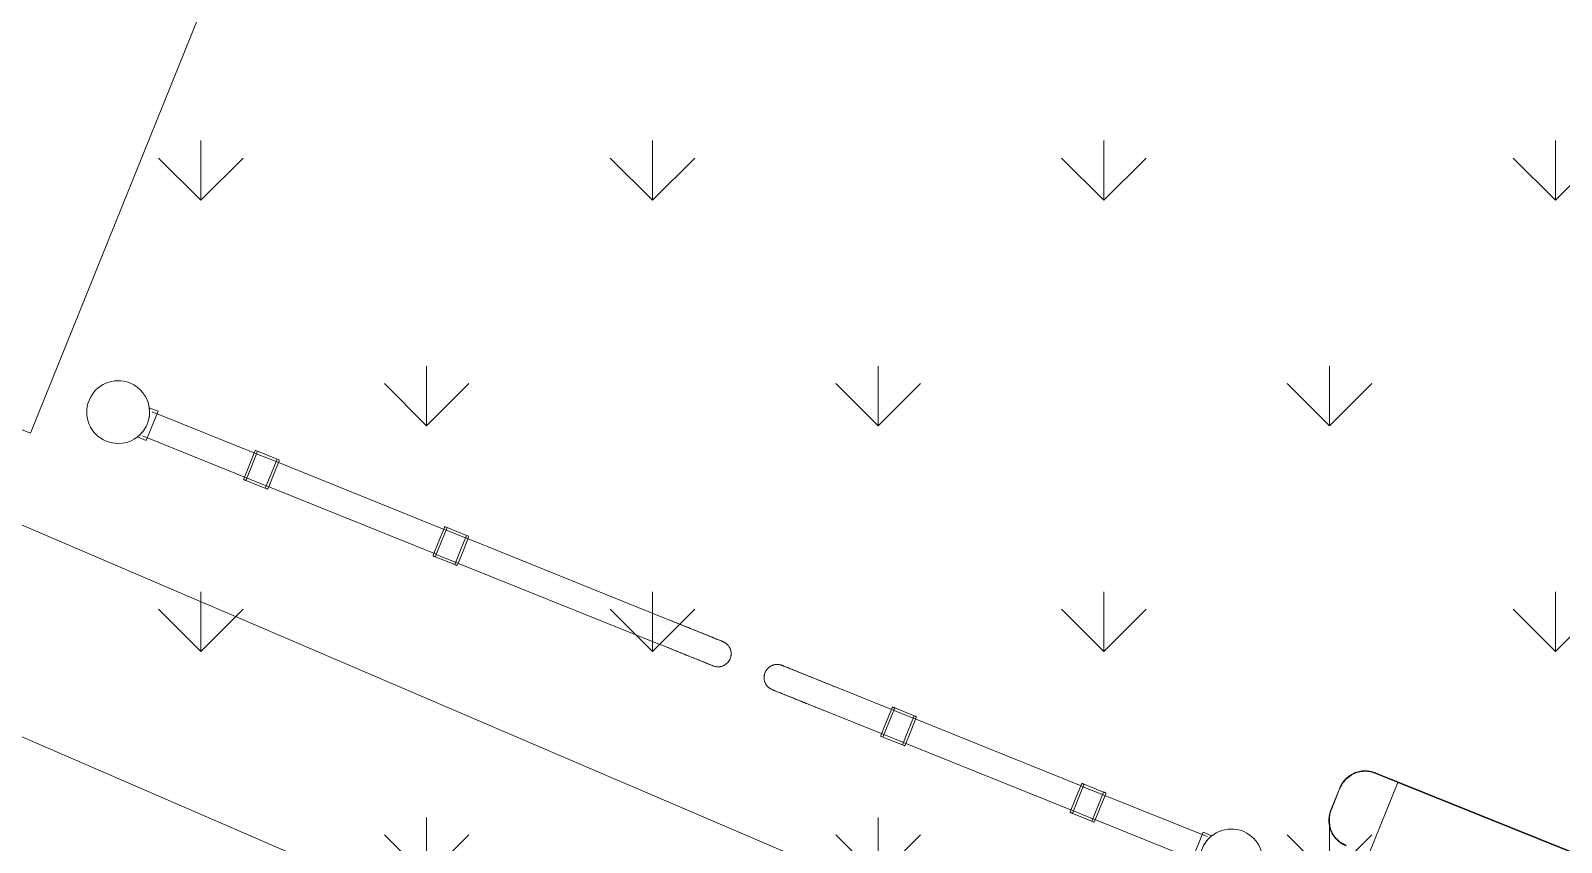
# Model space of a CAD drawing. Header units: millimetres. Extents: x -584918 to 2941280, y 3000189 to 4229862.
# Drawn here: x -451358 to -448435, y 3691053 to 3692604 of the extents above; entities that cross this region are included whole.
import ezdxf

# ---------------------------------------------------------------- set-up
doc = ezdxf.new("R2010")
doc.units = ezdxf.units.MM
for name, color, linetype, lineweight in [('Линии', 7, 'Continuous', 0), ('Оборудование', 7, 'Continuous', 0), ('Охранная сигнализация', 7, 'Continuous', 0), ('экспертиза ДУ', 1, 'Continuous', 0), ('экспертиза условные обозначения', 1, 'Continuous', 0)]:
    doc.layers.add(name, color=color, linetype=linetype, lineweight=lineweight)

# ---------------------------------------------------------------- blocks, each defined once
blk = doc.blocks.new('Speedlane_Compact - Standard-6472226-АР Этаж 01')
at = {"lineweight": 9}
for p, q in [((-138.6, 596.1), (-137.2, 596.7)), ((-79, 599.8), (-121, 599.8)), ((-79, 599.3), (-121, 599.3)), ((-26, 547.9), (-26, 548.1)), ((-26, 500.9), (-26, 547.9)), ((-25.5, 546.9), (-25, 547)), ((-25, 546.7), (-25.5, 546.7)), ((-25.1, 540.6), (-25.1, 547)), ((-25, 547), (-25, 547.7)), ((-25, 500.9), (-25, 547.7)), ((-25, 539.1), (-25, 547.2)), ((-25, 546.7), (-25, 547)), ((-25, 539.1), (-25, 546.7)), ((-174, 500.9), (-26, 500.9)), ((-26, 500.9), (-26, -501.1)), ((-25.1, 502.6), (-25.1, 504.5)), ((-25, 500.9), (-25, 505.3)), ((-25, 503.3), (-25, 505.3)), ((-25, 500.9), (-25, -501.1)), ((-24.9, 514.3), (-24.9, 503.8)), ((-24.9, 514.3), (-24.9, 514.3))]:
    blk.add_line(p, q, dxfattribs=at)
at = {"lineweight": 9, "flags": 128}
for points in [[(-174.8, 550.2), (-173.5, 559.2), (-170.6, 567.9), (-166.3, 575.7), (-160.7, 582.7), (-153.8, 588.6), (-145.9, 593.3)], [(-121, 599.3), (-121, 599.5), (-121, 599.8)], [(-79, 599.3), (-79, 599.5), (-79, 599.8)], [(-25.2, 550.2), (-26.5, 559.3), (-29.4, 567.9), (-33.7, 575.7), (-39.3, 582.7), (-46.2, 588.6), (-54.1, 593.3)], [(-25, 548), (-25.5, 548), (-26, 548.1)], [(-26, 547.9), (-25.5, 547.8), (-25, 547.7)], [(-26, 500.9), (-25.5, 500.9), (-25, 500.9)]]:
    blk.add_lwpolyline(points, dxfattribs=at)
at = {"lineweight": 9}
blk.add_ellipse((-78.9, 545.6), major_axis=(35.2, 42.4), ratio=0.960837, start_param=5.425185, end_param=5.429043, dxfattribs=at)
for points, knots in [([(-121, 599.8), (-124.5, 599.8), (-131.6, 599.2), (-141.8, 596.3), (-151.3, 591.6), (-162.2, 583.1), (-172.2, 568.7), (-175, 554.9), (-175, 548)], [-1, -1, -1, -1, -0.875, -0.75, -0.625, -0.5, -0.25, 0, 0, 0, 0]), ([(-175, 547.2), (-175, 550.1), (-174.6, 554.5), (-173.4, 560.1), (-171.7, 565.7), (-168.7, 572.3), (-163.4, 580.3), (-155.8, 587.8), (-148.9, 592.2), (-145, 594), (-144.6, 594.2)], [-1, -1, -1, -1, -0.8928571, -0.8392857, -0.7857143, -0.6785714, -0.5714286, -0.4285714, -0.2857143, -0.2713756, -0.2713756, -0.2713756, -0.2713756]), ([(-155.8, 587.2), (-157, 586.2), (-160.8, 582.9), (-166.3, 576.5), (-173, 564.3), (-175, 553.9), (-175, 547)], [0.4435039, 0.4435039, 0.4435039, 0.4435039, 0.5, 0.625, 0.75, 1, 1, 1, 1]), ([(-121, 599.3), (-125, 599.3), (-132.9, 598.4), (-144.3, 594.7), (-154.5, 588.7), (-161.1, 582.3), (-165.2, 577), (-167.6, 573.2), (-169.5, 569.4), (-171.1, 565.3), (-172.4, 561.1), (-173.6, 555.5), (-174, 551.1), (-174, 548.1)], [0, 0, 0, 0, 0.142857, 0.285714, 0.428571, 0.571429, 0.625, 0.678571, 0.732143, 0.785714, 0.839286, 0.892857, 1, 1, 1, 1]), ([(-156.5, 586.5), (-157.4, 585.7), (-159.3, 584.1), (-161.1, 582.3), (-161.9, 581.3)], [-0.54441724, -0.54441724, -0.54441724, -0.54441724, -0.5, -0.45367915, -0.45367915, -0.45367915, -0.45367915]), ([(-147.7, 592.5), (-148.9, 591.9), (-150.7, 590.8), (-152.4, 589.7), (-153, 589.3)], [0.32836214, 0.32836214, 0.32836214, 0.32836214, 0.375, 0.4012223, 0.4012223, 0.4012223, 0.4012223]), ([(-149.2, 591.5), (-149.8, 591.2), (-150.8, 590.6), (-151.8, 589.9), (-152.1, 589.7)], [-0.6512844, -0.6512844, -0.6512844, -0.6512844, -0.625, -0.60952755, -0.60952755, -0.60952755, -0.60952755]), ([(-25, 548), (-25, 554.9), (-27.1, 565.3), (-33.8, 577.4), (-40.5, 585.2), (-48.7, 591.6), (-58.2, 596.3), (-68.4, 599.2), (-75.5, 599.8), (-79, 599.8)], [-1, -1, -1, -1, -0.75, -0.625, -0.5, -0.375, -0.25, -0.125, 0, 0, 0, 0]), ([(-26, 548.1), (-26, 552.1), (-26.9, 559.8), (-30.8, 570.9), (-37.1, 580.7), (-43.8, 587.1), (-49.4, 590.9), (-53.2, 593.1), (-57.2, 595), (-61.4, 596.5), (-65.7, 597.8), (-71.5, 598.9), (-76, 599.3), (-79, 599.3)], [0, 0, 0, 0, 0.142857, 0.285714, 0.428571, 0.571429, 0.625, 0.678571, 0.732143, 0.785714, 0.839286, 0.892857, 1, 1, 1, 1]), ([(-65.5, 597.6), (-65, 597.5), (-63.4, 597.1), (-61.7, 596.6), (-60.6, 596.2)], [-0.85714286, -0.85714286, -0.85714286, -0.85714286, -0.83928571, -0.79630852, -0.79630852, -0.79630852, -0.79630852]), ([(-54.3, 593.7), (-53.5, 593.3), (-51.3, 592.2), (-47.9, 590.1), (-42.5, 586.1), (-36, 579.6), (-29.8, 569.8), (-25.9, 558.8), (-25, 551.1), (-25, 547.2)], [-0.7142857, -0.7142857, -0.7142857, -0.7142857, -0.6785714, -0.625, -0.5714286, -0.4285714, -0.2857143, -0.1428571, 0, 0, 0, 0]), ([(-47.1, 589.3), (-47.7, 589.7), (-49.3, 590.8), (-51.1, 591.8), (-52.2, 592.5)], [0.59896493, 0.59896493, 0.59896493, 0.59896493, 0.625, 0.67154023, 0.67154023, 0.67154023, 0.67154023]), ([(-25, 547), (-25, 553.9), (-27.7, 567.8), (-36.6, 580.7), (-43, 586.3), (-44.3, 587.2)], [0, 0, 0, 0, 0.25, 0.5, 0.556955, 0.556955, 0.556955, 0.556955]), ([(-38.1, 581.3), (-38.9, 582.3), (-40.7, 584.1), (-42.6, 585.7), (-43.5, 586.5)], [-0.54643684, -0.54643684, -0.54643684, -0.54643684, -0.5, -0.45521463, -0.45521463, -0.45521463, -0.45521463]), ([(-163.2, 579.8), (-164.2, 578.7), (-167.2, 574.7), (-171.2, 567.4), (-174.2, 557.4), (-174.9, 550.6), (-174.9, 547)], [-0.4297895, -0.4297895, -0.4297895, -0.4297895, -0.375, -0.25, -0.125, 0, 0, 0, 0]), ([(-25.1, 547), (-25.1, 550.6), (-25.8, 557.4), (-28.8, 567.4), (-32.8, 574.7), (-35.8, 578.7), (-36.8, 579.8)], [-1, -1, -1, -1, -0.875, -0.75, -0.625, -0.5703222, -0.5703222, -0.5703222, -0.5703222])]:
    blk.add_open_spline(points, degree=3, knots=knots, dxfattribs=at)
for points in [[(-139.8, 595.9), (-140.5, 595.7), (-141.1, 595.5), (-141.8, 595.2)], [(-139.4, 596.2), (-137.8, 596.8), (-136.2, 597.2), (-134.6, 597.6)], [(-58.2, 595.2), (-58.9, 595.5), (-59.5, 595.7), (-60.2, 595.9)], [(-48.9, 590.4), (-49.6, 590.8), (-50.2, 591.2), (-50.8, 591.5)], [(-25.1, 547), (-25.1, 547.1), (-25.2, 547.2), (-25.4, 547.3), (-25.5, 547.4)], [(-25.9, 502.7), (-25.8, 502.7), (-25.7, 502.7), (-25.6, 502.7)], [(-25.9, 501.3), (-25.8, 501.5), (-25.7, 501.6), (-25.5, 501.7)]]:
    blk.add_open_spline(points, degree=3, dxfattribs=at)
blk = doc.blocks.new('ДОСТУП_МГН_Турникет_Калитка_saloon_40 - Створка шириной 1200мм-V59-АР Этаж 01')
at = {"layer": 'Оборудование'}
for p, q in [((-30, -52), (-30, -70)), ((30, -70), (30, -52)), ((30, -70), (-30, -70)), ((-25, -60), (-25, -315)), ((25, -274.7), (25, -60)), ((0, -275), (-30, -275)), ((-30, -275), (-30, -315)), ((0, -270), (-28.5, -270)), ((-28.5, -270), (-28.5, -270)), ((28.5, -270), (0, -270)), ((30, -275), (0, -275)), ((25, -315), (25, -275)), ((28.5, -270), (28.5, -270)), ((30, -315), (30, -275)), ((0, -315), (-30, -315)), ((0, -320), (-28.5, -320)), ((-28.5, -320), (-27.5, -320)), ((-25, -315.3), (-25, -664.7)), ((30, -315), (0, -315)), ((28.5, -320), (0, -320)), ((25, -664.7), (25, -315.3)), ((27.5, -320), (28.5, -320)), ((0, -665), (-30, -665)), ((-30, -665), (-30, -705)), ((0, -660), (-28.5, -660)), ((-28.5, -660), (-27.5, -660)), ((-25, -665), (-25, -1125)), ((28.5, -660), (0, -660)), ((30, -665), (0, -665)), ((25, -705), (25, -665)), ((27.5, -660), (28.5, -660)), ((30, -705), (30, -665)), ((0, -705), (-30, -705)), ((0, -710), (-28.5, -710)), ((-28.5, -710), (-28.5, -710)), ((30, -705), (0, -705)), ((28.5, -710), (0, -710)), ((25, -1125), (25, -705.3)), ((28.5, -710), (28.5, -710))]:
    blk.add_line(p, q, dxfattribs=at)
at = {"layer": 'Оборудование', "flags": 128}
for points in [[(-25, -1125), (-25, -1129.4), (-25, -1133.8), (-25, -1138.2), (-25, -1142.5), (-25, -1146.9), (-25, -1151.1), (-25, -1155.4), (-25, -1159.6), (-25, -1163.8), (-25, -1167.8), (-25, -1171.9), (-25, -1175.8), (-25, -1179.7), (-25, -1183.4), (-25, -1187.1), (-25, -1190.7), (-25, -1194.2), (-25, -1197.5), (-25, -1200.8), (-25, -1203.9), (-25, -1206.9), (-25, -1209.8), (-25, -1212.5), (-25, -1215.1), (-25, -1217.6), (-25, -1219.9), (-25, -1222), (-25, -1224), (-25, -1225.8), (-25, -1227.5), (-25, -1229), (-25, -1230.4), (-25, -1231.6), (-25, -1232.6), (-25, -1233.4), (-25, -1234.1), (-25, -1234.5), (-25, -1234.9), (-25, -1235), (-25, -1235)], [(-25, -1235), (-25, -1234.9), (-25, -1234.6), (-25, -1234.2), (-25, -1233.6), (-25, -1232.8), (-25, -1231.8), (-25, -1230.7), (-25, -1229.4), (-25, -1227.9), (-25, -1226.3), (-25, -1224.5), (-25, -1222.6), (-25, -1220.5), (-25, -1218.2), (-25, -1215.8), (-25, -1213.2), (-25, -1210.5), (-25, -1207.7), (-25, -1204.7), (-25, -1201.6), (-25, -1198.4), (-25, -1195.1), (-25, -1191.6), (-25, -1188.1), (-25, -1184.4), (-25, -1180.7), (-25, -1176.8), (-25, -1172.9), (-25, -1168.9), (-25, -1164.9), (-25, -1160.7), (-25, -1156.5), (-25, -1152.3), (-25, -1148), (-25, -1143.7), (-25, -1139.3), (-25, -1135), (-25, -1130.6), (-25, -1126.2), (-25, -1125)], [(25, -1125), (25, -1129.4), (25, -1133.8), (25, -1138.2), (25, -1142.5), (25, -1146.9), (25, -1151.1), (25, -1155.4), (25, -1159.6), (25, -1163.8), (25, -1167.8), (25, -1171.9), (25, -1175.8), (25, -1179.7), (25, -1183.4), (25, -1187.1), (25, -1190.7), (25, -1194.2), (25, -1197.5), (25, -1200.8), (25, -1203.9), (25, -1206.9), (25, -1209.8), (25, -1212.5), (25, -1215.1), (25, -1217.6), (25, -1219.9), (25, -1222), (25, -1224), (25, -1225.8), (25, -1227.5), (25, -1229), (25, -1230.4), (25, -1231.6), (25, -1232.6), (25, -1233.4), (25, -1234.1), (25, -1234.5), (25, -1234.9), (25, -1235), (25, -1235)], [(25, -1235), (25, -1234.9), (25, -1234.6), (25, -1234.2), (25, -1233.6), (25, -1232.8), (25, -1231.8), (25, -1230.7), (25, -1229.4), (25, -1227.9), (25, -1226.3), (25, -1224.5), (25, -1222.6), (25, -1220.5), (25, -1218.2), (25, -1215.8), (25, -1213.2), (25, -1210.5), (25, -1207.7), (25, -1204.7), (25, -1201.6), (25, -1198.4), (25, -1195.1), (25, -1191.6), (25, -1188.1), (25, -1184.4), (25, -1180.7), (25, -1176.8), (25, -1172.9), (25, -1168.9), (25, -1164.9), (25, -1160.7), (25, -1156.5), (25, -1152.3), (25, -1148), (25, -1143.7), (25, -1139.3), (25, -1135), (25, -1130.6), (25, -1126.2), (25, -1125)], [(0, -1260), (-1, -1260), (-2, -1259.9), (-3, -1259.8), (-4, -1259.7), (-5, -1259.5), (-5.9, -1259.3), (-6.9, -1259), (-7.9, -1258.7), (-8.8, -1258.4), (-9.7, -1258), (-10.6, -1257.6), (-11.5, -1257.2), (-12.4, -1256.7), (-13.3, -1256.2), (-14.1, -1255.6), (-14.9, -1255.1), (-15.7, -1254.4), (-16.5, -1253.8), (-17.2, -1253.1), (-17.9, -1252.4), (-18.6, -1251.7), (-19.3, -1250.9), (-19.9, -1250.1), (-20.5, -1249.3), (-21, -1248.5), (-21.6, -1247.7), (-22, -1246.8), (-22.5, -1245.9), (-22.9, -1245), (-23.3, -1244.1), (-23.6, -1243.1), (-24, -1242.2), (-24.2, -1241.2), (-24.4, -1240.2), (-24.6, -1239.2), (-24.8, -1238.3), (-24.9, -1237.3), (-25, -1236.3), (-25, -1235.3), (-25, -1235)], [(25, -1235), (25, -1236), (24.9, -1237), (24.8, -1238), (24.7, -1239), (24.5, -1240), (24.3, -1240.9), (24, -1241.9), (23.7, -1242.9), (23.4, -1243.8), (23, -1244.7), (22.6, -1245.6), (22.2, -1246.5), (21.7, -1247.4), (21.2, -1248.3), (20.6, -1249.1), (20.1, -1249.9), (19.4, -1250.7), (18.8, -1251.5), (18.1, -1252.2), (17.4, -1252.9), (16.7, -1253.6), (15.9, -1254.3), (15.1, -1254.9), (14.3, -1255.5), (13.5, -1256), (12.7, -1256.6), (11.8, -1257), (10.9, -1257.5), (10, -1257.9), (9.1, -1258.3), (8.1, -1258.6), (7.2, -1259), (6.2, -1259.2), (5.2, -1259.4), (4.2, -1259.6), (3.3, -1259.8), (2.3, -1259.9), (1.3, -1260), (0.3, -1260), (0, -1260)]]:
    blk.add_lwpolyline(points, dxfattribs=at)
at = {"layer": 'Оборудование'}
for start, end in [(360, 180), (180, 360)]:
    blk.add_arc((0, 0), 60, start, end, dxfattribs=at)
for points, knots in [([(-1.8, -60), (-2.1, -59.9), (-3.3, -59.9), (-6.2, -59.7), (-9.6, -59.3), (-12.8, -58.6), (-14.7, -58.2), (-16.2, -57.8), (-17.7, -57.4), (-19.4, -56.8), (-20.9, -56.2), (-22.1, -55.8), (-23, -55.4), (-23.8, -55.1), (-24.8, -54.7), (-26, -54.1), (-27.2, -53.5), (-28.2, -53), (-29, -52.6), (-29.8, -52.2), (-30, -52), (-30, -52)], [0.5186863, 0.5186863, 0.5186863, 0.5186863, 0.5277778, 0.5555556, 0.6111111, 0.6388889, 0.6666667, 0.6805556, 0.6944444, 0.7222222, 0.75, 0.7638889, 0.7777778, 0.7916667, 0.8055556, 0.8333333, 0.8611111, 0.8888889, 0.9166667, 0.9444444, 1, 1, 1, 1]), ([(30, -52), (30, -52), (29.8, -52.2), (29, -52.6), (28.2, -53), (27.2, -53.5), (26, -54.1), (24.8, -54.7), (23.8, -55.1), (23, -55.4), (22.1, -55.8), (20.9, -56.2), (19.4, -56.8), (17.7, -57.4), (16.2, -57.8), (15.1, -58.1), (14, -58.3), (12.4, -58.7), (10.4, -59.1), (7.9, -59.5), (5, -59.8), (3, -59.9), (1.8, -60)], [0, 0, 0, 0, 0.0555556, 0.0833333, 0.1111111, 0.1388889, 0.1666667, 0.1944444, 0.2083333, 0.2222222, 0.2361111, 0.25, 0.2777778, 0.3055556, 0.3194444, 0.3333333, 0.3472222, 0.3611111, 0.3888889, 0.4166667, 0.4444444, 0.4813841, 0.4813841, 0.4813841, 0.4813841]), ([(-30, -271.4), (-30, -271), (-30, -270.3), (-30, -270), (-30, -270)], [-0.74557, -0.74557, -0.74557, -0.74557, -0.625, -0.5, -0.5, -0.5, -0.5]), ([(-30, -271.4), (-30, -271), (-30, -270.3), (-30, -270), (-30, -270)], [-0.74557, -0.74557, -0.74557, -0.74557, -0.625, -0.5, -0.5, -0.5, -0.5]), ([(30, -275), (30, -273.4), (30, -271.7), (30, -270.3), (30, -270), (30, -270)], [-1, -1, -1, -1, -0.75, -0.625, -0.5, -0.5, -0.5, -0.5]), ([(-30, -320), (-30, -320), (-30, -319.7), (-30, -319), (-30, -318.6)], [-0.5, -0.5, -0.5, -0.5, -0.375, -0.25443, -0.25443, -0.25443, -0.25443]), ([(-30, -320), (-30, -320), (-30, -319.7), (-30, -319), (-30, -318.6)], [-0.5, -0.5, -0.5, -0.5, -0.375, -0.25443, -0.25443, -0.25443, -0.25443]), ([(30, -320), (30, -320), (30, -319.7), (30, -318.3), (30, -316.6), (30, -315)], [-0.5, -0.5, -0.5, -0.5, -0.375, -0.25, 0, 0, 0, 0]), ([(-30, -661.4), (-30, -661), (-30, -660.3), (-30, -660), (-30, -660)], [-0.74557, -0.74557, -0.74557, -0.74557, -0.625, -0.5, -0.5, -0.5, -0.5]), ([(-30, -661.4), (-30, -661), (-30, -660.3), (-30, -660), (-30, -660)], [-0.74557, -0.74557, -0.74557, -0.74557, -0.625, -0.5, -0.5, -0.5, -0.5]), ([(30, -665), (30, -663.4), (30, -661.7), (30, -660.3), (30, -660), (30, -660)], [-1, -1, -1, -1, -0.75, -0.625, -0.5, -0.5, -0.5, -0.5]), ([(-30, -710), (-30, -710), (-30, -709.7), (-30, -709), (-30, -708.6)], [-0.5, -0.5, -0.5, -0.5, -0.375, -0.25443, -0.25443, -0.25443, -0.25443]), ([(-30, -710), (-30, -710), (-30, -709.7), (-30, -709), (-30, -708.6)], [-0.5, -0.5, -0.5, -0.5, -0.375, -0.25443, -0.25443, -0.25443, -0.25443]), ([(30, -710), (30, -710), (30, -709.7), (30, -708.3), (30, -706.6), (30, -705)], [-0.5, -0.5, -0.5, -0.5, -0.375, -0.25, 0, 0, 0, 0])]:
    blk.add_open_spline(points, degree=3, knots=knots, dxfattribs=at)
for points in [[(-30, -270), (-30, -270), (-30, -270.3), (-30, -271.3), (-30, -272.8), (-30, -274.2), (-30, -275)], [(-30, -270), (-30, -270), (-30, -270.3), (-30, -271), (-30, -271.4)], [(30, -270), (30, -270), (30, -270.3), (30, -271), (30, -271.4)], [(30, -271.4), (30, -271), (30, -270.3), (30, -270), (30, -270)], [(30, -270), (30, -270), (30, -270.3), (30, -271), (30, -271.4)], [(-30, -315), (-30, -315.8), (-30, -317.2), (-30, -318.7), (-30, -319.7), (-30, -320), (-30, -320)], [(-30, -318.6), (-30, -319), (-30, -319.7), (-30, -320), (-30, -320)], [(30, -318.6), (30, -319), (30, -319.7), (30, -320), (30, -320)], [(30, -318.6), (30, -319), (30, -319.7), (30, -320), (30, -320)], [(30, -320), (30, -320), (30, -319.7), (30, -319), (30, -318.6)], [(-30, -660), (-30, -660), (-30, -660.3), (-30, -661.3), (-30, -662.8), (-30, -664.2), (-30, -665)], [(-30, -660), (-30, -660), (-30, -660.3), (-30, -661), (-30, -661.4)], [(30, -660), (30, -660), (30, -660.3), (30, -661), (30, -661.4)], [(30, -661.4), (30, -661), (30, -660.3), (30, -660), (30, -660)], [(30, -660), (30, -660), (30, -660.3), (30, -661), (30, -661.4)], [(-30, -705), (-30, -705.8), (-30, -707.2), (-30, -708.7), (-30, -709.7), (-30, -710), (-30, -710)], [(-30, -708.6), (-30, -709), (-30, -709.7), (-30, -710), (-30, -710)], [(30, -708.6), (30, -709), (30, -709.7), (30, -710), (30, -710)], [(30, -708.6), (30, -709), (30, -709.7), (30, -710), (30, -710)], [(30, -710), (30, -710), (30, -709.7), (30, -709), (30, -708.6)]]:
    blk.add_open_spline(points, degree=3, dxfattribs=at)
blk = doc.blocks.new('ДОСТУП_МГН_Турникет_Калитка_saloon_40 - Створка шириной 900мм-2766292-АР Этаж 01')
at = {"layer": 'Оборудование'}
for p, q in [((-30, -52), (-30, -70)), ((30, -70), (30, -52)), ((30, -70), (-30, -70)), ((-25, -60), (-25, -315)), ((25, -274.6), (25, -60)), ((0, -275), (-30, -275)), ((-30, -275), (-30, -315)), ((0, -270), (-28.5, -270)), ((-28.5, -270), (-28.5, -270)), ((28.5, -270), (0, -270)), ((30, -275), (0, -275)), ((25, -315), (25, -275)), ((28.5, -270), (28.5, -270)), ((30, -315), (30, -275)), ((0, -315), (-30, -315)), ((0, -320), (-28.5, -320)), ((-28.5, -320), (-27.5, -320)), ((-25, -315.5), (-25, -664.5)), ((30, -315), (0, -315)), ((28.5, -320), (0, -320)), ((25, -664.5), (25, -315.5)), ((27.5, -320), (28.5, -320)), ((0, -665), (-30, -665)), ((-30, -665), (-30, -705)), ((0, -660), (-28.5, -660)), ((-28.5, -660), (-27.5, -660)), ((-25, -665), (-25, -825)), ((28.5, -660), (0, -660)), ((30, -665), (0, -665)), ((25, -705), (25, -665)), ((27.5, -660), (28.5, -660)), ((30, -705), (30, -665)), ((0, -705), (-30, -705)), ((0, -710), (-28.5, -710)), ((-28.5, -710), (-28.5, -710)), ((30, -705), (0, -705)), ((28.5, -710), (0, -710)), ((25, -825), (25, -705.4)), ((28.5, -710), (28.5, -710))]:
    blk.add_line(p, q, dxfattribs=at)
at = {"layer": 'Оборудование', "flags": 128}
for points in [[(-25, -825), (-25, -829.4), (-25, -833.8), (-25, -838.2), (-25, -842.5), (-25, -846.9), (-25, -851.1), (-25, -855.4), (-25, -859.6), (-25, -863.8), (-25, -867.8), (-25, -871.9), (-25, -875.8), (-25, -879.7), (-25, -883.4), (-25, -887.1), (-25, -890.7), (-25, -894.2), (-25, -897.5), (-25, -900.8), (-25, -903.9), (-25, -906.9), (-25, -909.8), (-25, -912.5), (-25, -915.1), (-25, -917.6), (-25, -919.9), (-25, -922), (-25, -924), (-25, -925.8), (-25, -927.5), (-25, -929), (-25, -930.4), (-25, -931.6), (-25, -932.6), (-25, -933.4), (-25, -934.1), (-25, -934.5), (-25, -934.9), (-25, -935), (-25, -935)], [(-25, -935), (-25, -934.9), (-25, -934.6), (-25, -934.2), (-25, -933.6), (-25, -932.8), (-25, -931.8), (-25, -930.7), (-25, -929.4), (-25, -927.9), (-25, -926.3), (-25, -924.5), (-25, -922.6), (-25, -920.5), (-25, -918.2), (-25, -915.8), (-25, -913.2), (-25, -910.5), (-25, -907.7), (-25, -904.7), (-25, -901.6), (-25, -898.4), (-25, -895.1), (-25, -891.6), (-25, -888.1), (-25, -884.4), (-25, -880.7), (-25, -876.8), (-25, -872.9), (-25, -868.9), (-25, -864.9), (-25, -860.7), (-25, -856.5), (-25, -852.3), (-25, -848), (-25, -843.7), (-25, -839.3), (-25, -835), (-25, -830.6), (-25, -826.2), (-25, -825)], [(25, -825), (25, -829.4), (25, -833.8), (25, -838.2), (25, -842.5), (25, -846.9), (25, -851.1), (25, -855.4), (25, -859.6), (25, -863.8), (25, -867.8), (25, -871.9), (25, -875.8), (25, -879.7), (25, -883.4), (25, -887.1), (25, -890.7), (25, -894.2), (25, -897.5), (25, -900.8), (25, -903.9), (25, -906.9), (25, -909.8), (25, -912.5), (25, -915.1), (25, -917.6), (25, -919.9), (25, -922), (25, -924), (25, -925.8), (25, -927.5), (25, -929), (25, -930.4), (25, -931.6), (25, -932.6), (25, -933.4), (25, -934.1), (25, -934.5), (25, -934.9), (25, -935), (25, -935)], [(25, -935), (25, -934.9), (25, -934.6), (25, -934.2), (25, -933.6), (25, -932.8), (25, -931.8), (25, -930.7), (25, -929.4), (25, -927.9), (25, -926.3), (25, -924.5), (25, -922.6), (25, -920.5), (25, -918.2), (25, -915.8), (25, -913.2), (25, -910.5), (25, -907.7), (25, -904.7), (25, -901.6), (25, -898.4), (25, -895.1), (25, -891.6), (25, -888.1), (25, -884.4), (25, -880.7), (25, -876.8), (25, -872.9), (25, -868.9), (25, -864.9), (25, -860.7), (25, -856.5), (25, -852.3), (25, -848), (25, -843.7), (25, -839.3), (25, -835), (25, -830.6), (25, -826.2), (25, -825)], [(25, -935), (25, -936), (24.9, -937), (24.8, -938), (24.7, -939), (24.5, -940), (24.3, -940.9), (24, -941.9), (23.7, -942.9), (23.4, -943.8), (23, -944.7), (22.6, -945.6), (22.2, -946.5), (21.7, -947.4), (21.2, -948.3), (20.6, -949.1), (20.1, -949.9), (19.4, -950.7), (18.8, -951.5), (18.1, -952.2), (17.4, -952.9), (16.7, -953.6), (15.9, -954.3), (15.1, -954.9), (14.3, -955.5), (13.5, -956), (12.7, -956.6), (11.8, -957), (10.9, -957.5), (10, -957.9), (9.1, -958.3), (8.1, -958.6), (7.2, -959), (6.2, -959.2), (5.2, -959.4), (4.2, -959.6), (3.3, -959.8), (2.3, -959.9), (1.3, -960), (0.3, -960), (-0.7, -960), (-1.7, -959.9), (-2.7, -959.9), (-3.7, -959.7), (-4.7, -959.6), (-5.7, -959.3), (-6.6, -959.1), (-7.6, -958.8), (-8.6, -958.5), (-9.5, -958.1), (-10.4, -957.7), (-11.3, -957.3), (-12.2, -956.8), (-13.1, -956.3), (-13.9, -955.8), (-14.7, -955.2), (-15.5, -954.6), (-16.3, -954), (-17, -953.3), (-17.7, -952.6), (-18.4, -951.9), (-19.1, -951.1), (-19.7, -950.4), (-20.3, -949.6), (-20.9, -948.7), (-21.4, -947.9), (-21.9, -947), (-22.4, -946.1), (-22.8, -945.2), (-23.2, -944.3), (-23.6, -943.4), (-23.9, -942.4), (-24.1, -941.5), (-24.4, -940.5), (-24.6, -939.5), (-24.7, -938.5), (-24.9, -937.5), (-25, -936.5), (-25, -935.5), (-25, -935)]]:
    blk.add_lwpolyline(points, dxfattribs=at)
at = {"layer": 'Оборудование'}
for start, end in [(360, 180), (180, 360)]:
    blk.add_arc((0, 0), 60, start, end, dxfattribs=at)
for points, knots in [([(-1.8, -60), (-2.1, -59.9), (-3.3, -59.9), (-6.2, -59.7), (-9.6, -59.3), (-12.8, -58.6), (-14.7, -58.2), (-16.2, -57.8), (-17.7, -57.4), (-19.4, -56.8), (-20.9, -56.2), (-22.1, -55.8), (-23, -55.4), (-23.8, -55.1), (-24.8, -54.7), (-26, -54.1), (-27.2, -53.5), (-28.2, -53), (-29, -52.6), (-29.8, -52.2), (-30, -52), (-30, -52)], [0.5186863, 0.5186863, 0.5186863, 0.5186863, 0.5277778, 0.5555556, 0.6111111, 0.6388889, 0.6666667, 0.6805556, 0.6944444, 0.7222222, 0.75, 0.7638889, 0.7777778, 0.7916667, 0.8055556, 0.8333333, 0.8611111, 0.8888889, 0.9166667, 0.9444444, 1, 1, 1, 1]), ([(30, -52), (30, -52), (29.8, -52.2), (29, -52.6), (28.2, -53), (27.2, -53.5), (26, -54.1), (24.8, -54.7), (23.8, -55.1), (23, -55.4), (22.1, -55.8), (20.9, -56.2), (19.4, -56.8), (17.7, -57.4), (16.2, -57.8), (15.1, -58.1), (14, -58.3), (12.4, -58.7), (10.4, -59.1), (7.9, -59.5), (5, -59.8), (3, -59.9), (1.8, -60)], [0, 0, 0, 0, 0.0555556, 0.0833333, 0.1111111, 0.1388889, 0.1666667, 0.1944444, 0.2083333, 0.2222222, 0.2361111, 0.25, 0.2777778, 0.3055556, 0.3194444, 0.3333333, 0.3472222, 0.3611111, 0.3888889, 0.4166667, 0.4444444, 0.4813841, 0.4813841, 0.4813841, 0.4813841]), ([(-30, -270.6), (-30, -270.5), (-30, -270.2), (-30, -270), (-30, -270)], [-0.6574995, -0.6574995, -0.6574995, -0.6574995, -0.625, -0.5, -0.5, -0.5, -0.5]), ([(-30, -270), (-30, -270), (-30, -270.2), (-30, -270.5), (-30, -270.6)], [-0.5, -0.5, -0.5, -0.5, -0.375, -0.3394506, -0.3394506, -0.3394506, -0.3394506]), ([(-30, -270.6), (-30, -270.5), (-30, -270.2), (-30, -270), (-30, -270)], [-0.6574995, -0.6574995, -0.6574995, -0.6574995, -0.625, -0.5, -0.5, -0.5, -0.5]), ([(-30, -270), (-30, -270), (-30, -270.2), (-30, -270.5), (-30, -270.6)], [-0.5, -0.5, -0.5, -0.5, -0.375, -0.3394506, -0.3394506, -0.3394506, -0.3394506]), ([(30, -275), (30, -273.4), (30, -271.7), (30, -270.3), (30, -270), (30, -270)], [-1, -1, -1, -1, -0.75, -0.625, -0.5, -0.5, -0.5, -0.5]), ([(-30, -320), (-30, -320), (-30, -319.7), (-30, -319), (-30, -318.6)], [-0.5, -0.5, -0.5, -0.5, -0.375, -0.25443, -0.25443, -0.25443, -0.25443]), ([(-30, -320), (-30, -320), (-30, -319.7), (-30, -319), (-30, -318.6)], [-0.5, -0.5, -0.5, -0.5, -0.375, -0.25443, -0.25443, -0.25443, -0.25443]), ([(30, -320), (30, -320), (30, -319.7), (30, -318.3), (30, -316.6), (30, -315)], [-0.5, -0.5, -0.5, -0.5, -0.375, -0.25, 0, 0, 0, 0]), ([(-30, -661.4), (-30, -661), (-30, -660.3), (-30, -660), (-30, -660)], [-0.74557, -0.74557, -0.74557, -0.74557, -0.625, -0.5, -0.5, -0.5, -0.5]), ([(-30, -661.4), (-30, -661), (-30, -660.3), (-30, -660), (-30, -660)], [-0.74557, -0.74557, -0.74557, -0.74557, -0.625, -0.5, -0.5, -0.5, -0.5]), ([(30, -665), (30, -663.4), (30, -661.7), (30, -660.3), (30, -660), (30, -660)], [-1, -1, -1, -1, -0.75, -0.625, -0.5, -0.5, -0.5, -0.5]), ([(-30, -710), (-30, -710), (-30, -709.7), (-30, -709), (-30, -708.6)], [-0.5, -0.5, -0.5, -0.5, -0.375, -0.25443, -0.25443, -0.25443, -0.25443]), ([(-30, -710), (-30, -710), (-30, -709.7), (-30, -709), (-30, -708.6)], [-0.5, -0.5, -0.5, -0.5, -0.375, -0.25443, -0.25443, -0.25443, -0.25443]), ([(30, -710), (30, -710), (30, -709.7), (30, -708.3), (30, -706.6), (30, -705)], [-0.5, -0.5, -0.5, -0.5, -0.375, -0.25, 0, 0, 0, 0])]:
    blk.add_open_spline(points, degree=3, knots=knots, dxfattribs=at)
for points in [[(-30, -271.4), (-30, -271.8), (-30, -272.8), (-30, -274.2), (-30, -275)], [(30, -270), (30, -270), (30, -270.3), (30, -271), (30, -271.4)], [(30, -271.4), (30, -271), (30, -270.3), (30, -270), (30, -270)], [(30, -270), (30, -270), (30, -270.3), (30, -271), (30, -271.4)], [(-30, -315), (-30, -315.8), (-30, -317.2), (-30, -318.7), (-30, -319.7), (-30, -320), (-30, -320)], [(-30, -318.6), (-30, -319), (-30, -319.7), (-30, -320), (-30, -320)], [(30, -318.6), (30, -319), (30, -319.7), (30, -320), (30, -320)], [(30, -318.6), (30, -319), (30, -319.7), (30, -320), (30, -320)], [(30, -320), (30, -320), (30, -319.7), (30, -319), (30, -318.6)], [(-30, -660), (-30, -660), (-30, -660.3), (-30, -661.3), (-30, -662.8), (-30, -664.2), (-30, -665)], [(-30, -660), (-30, -660), (-30, -660.3), (-30, -661), (-30, -661.4)], [(30, -660), (30, -660), (30, -660.3), (30, -661), (30, -661.4)], [(30, -661.4), (30, -661), (30, -660.3), (30, -660), (30, -660)], [(30, -660), (30, -660), (30, -660.3), (30, -661), (30, -661.4)], [(-30, -705), (-30, -705.8), (-30, -707.2), (-30, -708.7), (-30, -709.7), (-30, -710), (-30, -710)], [(-30, -708.6), (-30, -709), (-30, -709.7), (-30, -710), (-30, -710)], [(30, -708.6), (30, -709), (30, -709.7), (30, -710), (30, -710)], [(30, -708.6), (30, -709), (30, -709.7), (30, -710), (30, -710)], [(30, -710), (30, -710), (30, -709.7), (30, -709), (30, -708.6)]]:
    blk.add_open_spline(points, degree=3, dxfattribs=at)

msp = doc.modelspace()

# ---------------------------------------------------------------- hatches: boundary and pattern name
at = {"layer": 'экспертиза условные обозначения'}
h = msp.add_hatch(dxfattribs=at)
h.set_pattern_fill('GRASS', color=6, scale=24)
h.set_pattern_definition([(90, (-461809.37, 3558222.25), (-431.0523, 431.0523), [114.3, -747.8046]), (45, (-461809.37, 3558222.25), (-431.0523, 431.0523), [114.3, -495.3]), (135, (-461809.37, 3558222.25), (-431.0523, -431.0523), [114.3, -495.3])])
edge = h.paths.add_edge_path()
edge.add_line((-458338.484, 3694648.826), (-453608.137, 3692742.567))
edge.add_line((-453608.137, 3692742.567), (-452262.543, 3696081.635))
edge.add_line((-452262.543, 3696081.635), (-443822.121, 3692680.271))
edge.add_line((-443822.121, 3692680.271), (-445167.715, 3689341.203))
edge.add_line((-445167.715, 3689341.203), (-441899.865, 3688024.308))
edge.add_line((-441899.865, 3688024.308), (-440112.737, 3687304.122))
edge.add_line((-440112.737, 3687304.122), (-440822.912, 3685541.836))
edge.add_line((-440822.912, 3685541.836), (-443740.461, 3686717.565))
edge.add_arc((-444130.947, 3685740.74), 1051.983, 68.21091, 179.840391)
edge.add_line((-445182.926, 3685743.67), (-445282.926, 3683874.55))
edge.add_line((-445282.926, 3683874.55), (-448232.926, 3683874.55))
edge.add_line((-448232.926, 3683874.55), (-448232.926, 3688527.961))
edge.add_line((-448232.926, 3688527.961), (-456686.313, 3691934.55))
edge.add_line((-456686.313, 3691934.55), (-459032.926, 3691934.55))
edge.add_line((-459032.926, 3691934.55), (-459032.926, 3692925.58))
edge.add_line((-459032.926, 3692925.58), (-458338.484, 3694648.826))

# ---------------------------------------------------------------- linework, layer by layer
at = {"layer": 'Линии'}
for p, q in [((-450012.282, 3695173.967), (-451357.876, 3691834.899)), ((-451357.876, 3691834.899), (-452007.14, 3692096.543))]:
    msp.add_line(p, q, dxfattribs=at)
at = {"layer": 'экспертиза ДУ'}
for points in [[(-552580.006, 3735012.029), (-426338.566, 3680430.143)], [(-425290.96, 3680486.45), (-552580.006, 3735012.029)]]:
    msp.add_lwpolyline(points, dxfattribs=at)

# ---------------------------------------------------------------- block references
at = {"layer": 'Оборудование'}
for name, p, rotation in [('ДОСТУП_МГН_Турникет_Калитка_saloon_40 - Створка шириной 1200мм-V59-АР Этаж 01', (-451190.646, 3691875.323), 68.05130091645763), ('ДОСТУП_МГН_Турникет_Калитка_saloon_40 - Створка шириной 900мм-2766292-АР Этаж 01', (-449065.117, 3691018.766), 248.0513009164575)]:
    msp.add_blockref(name, p, dxfattribs=dict(at, rotation=rotation))
at = {"layer": 'Охранная сигнализация', "rotation": 68.05130091645943}
msp.add_blockref('Speedlane_Compact - Standard-6472226-АР Этаж 01', (-448272.975, 3691004.66), dxfattribs=at)

doc.saveas('drawing.dxf')
